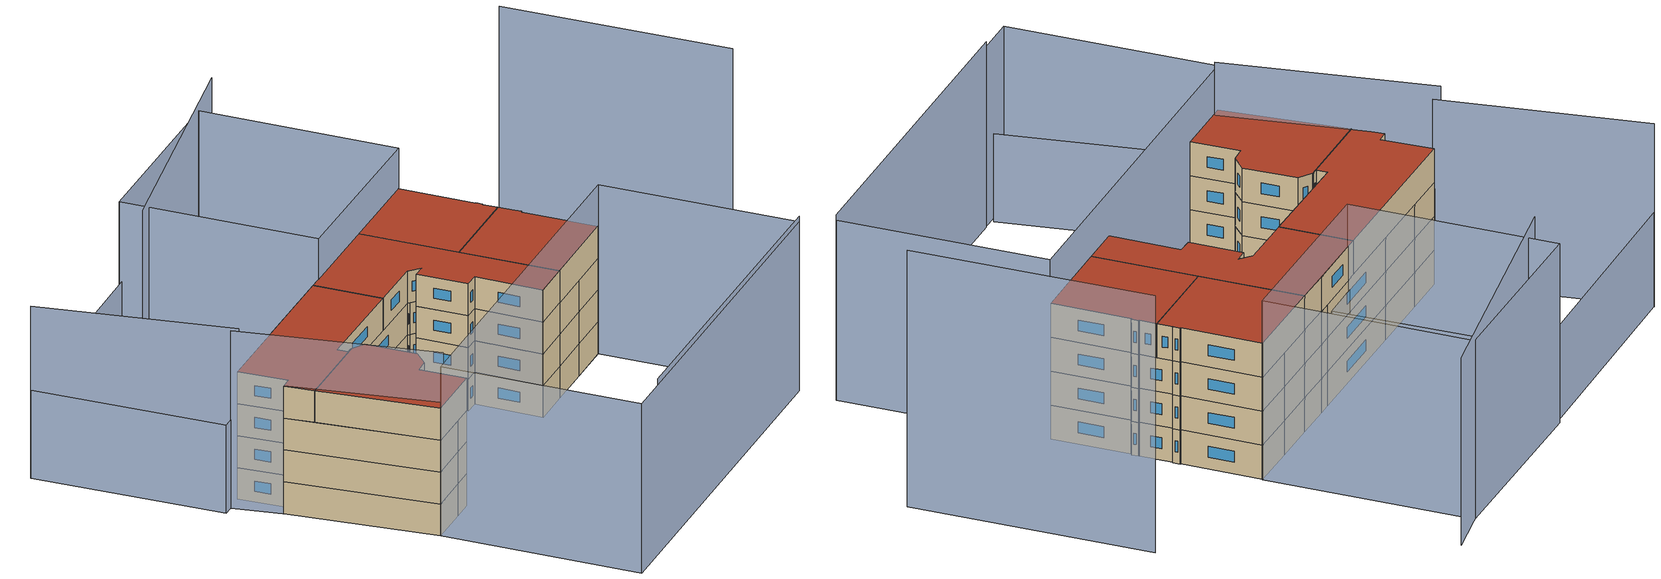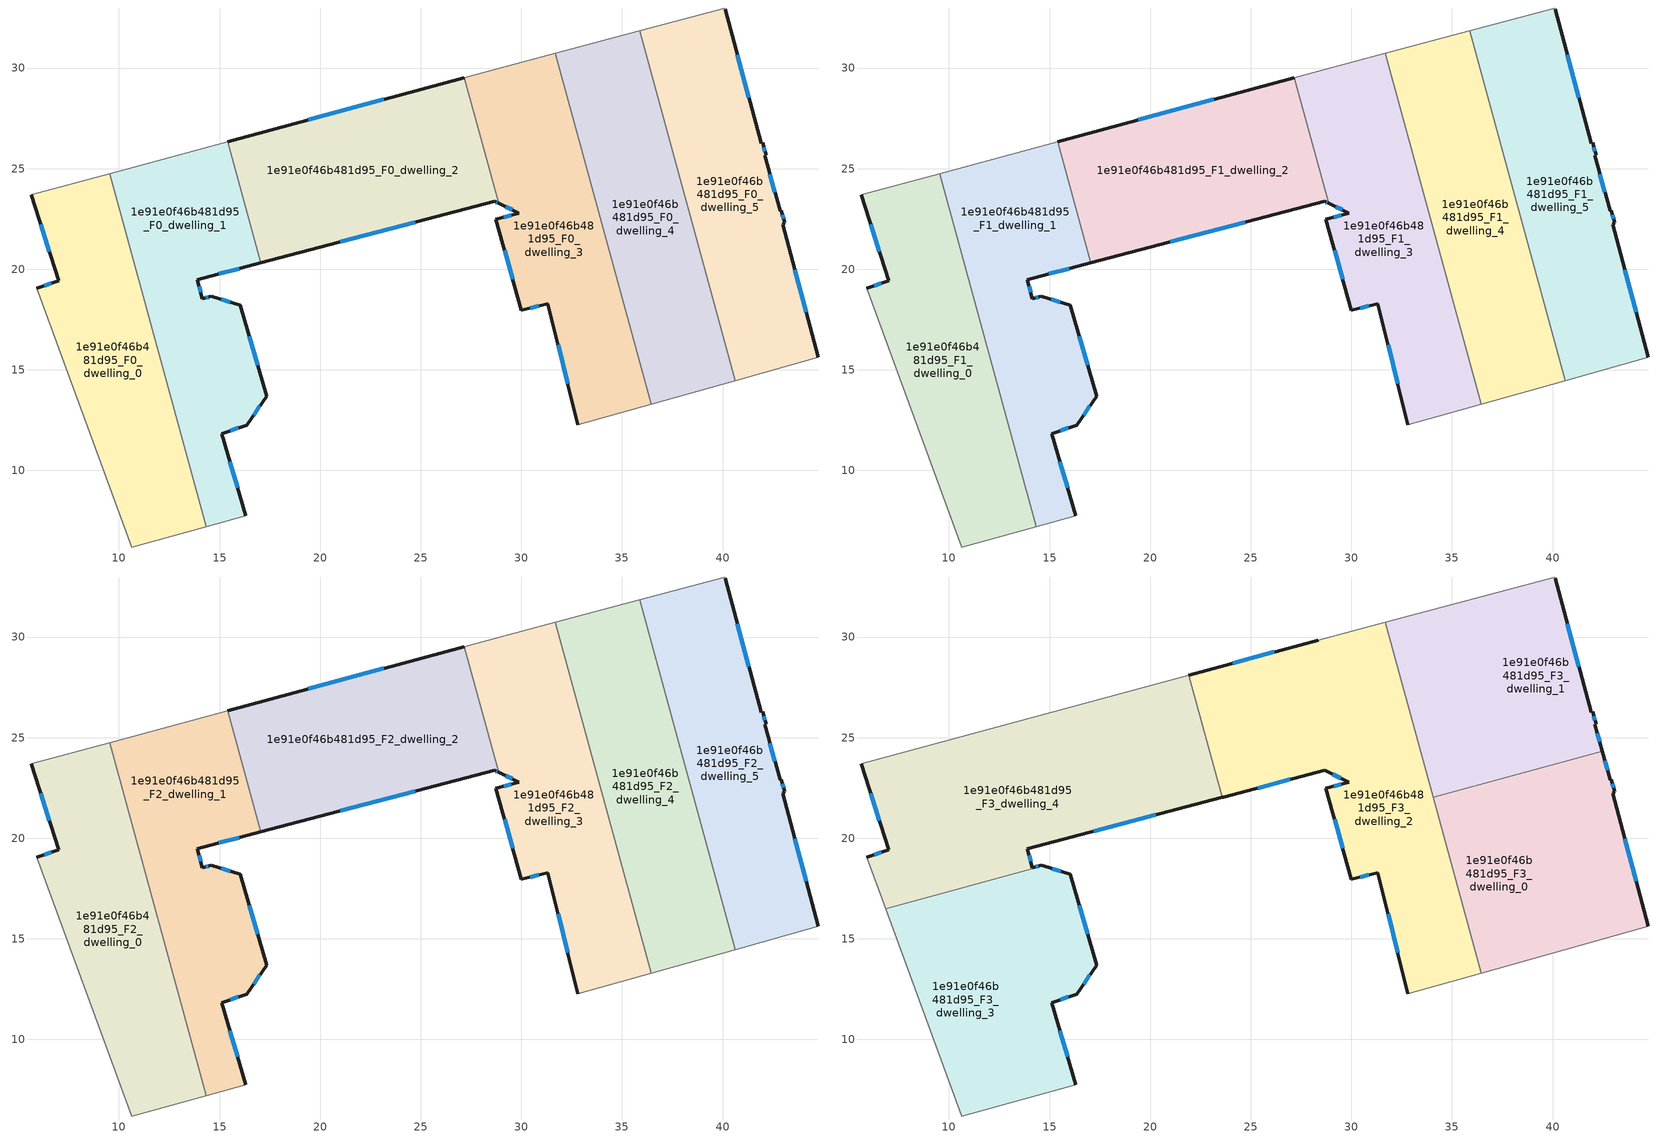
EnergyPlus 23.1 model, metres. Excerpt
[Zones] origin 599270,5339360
1e91e0f46b481d95_F0_dwelling_0
 floor ground (EU_floor_Construction): 9.54,24.76 14.34,7.21 10.62,6.2 5.92,19.05 7.02,19.42 5.63,23.7 z0
 wall outside (EU_wall_Construction): 5.63,23.7 7.02,19.42 5.92,19.05 z0:3
 wall adiabatic (EU_wall_Construction): 9.54,24.76 5.63,23.7 / 5.92,19.05 10.62,6.2 14.34,7.21 z0:3
 wall to 1e91e0f46b481d95_F0_dwelling_1 (EU_wall_Construction): 14.34,7.21 9.54,24.76 z0:3
 window (EU_Window_Construction): 6.1,22.24 6.54,20.88 / 6.64,19.3 6.29,19.18 z1.02:1.98
1e91e0f46b481d95_F0_dwelling_1
 floor ground (EU_floor_Construction): 15.4,26.34 17.05,20.32 13.9,19.49 14.15,18.53 14.59,18.66 16.02,18.21 17.34,13.7 16.36,12.25 15.11,11.83 16.3,7.75 14.34,7.21 9.54,24.76 z0
 wall outside (EU_wall_Construction): 16.3,7.75 15.11,11.83 16.36,12.25 17.34,13.7 16.02,18.21 14.59,18.66 14.15,18.53 13.9,19.49 17.05,20.32 z0:3
 wall adiabatic (EU_wall_Construction): 14.34,7.21 16.3,7.75 / 15.4,26.34 9.54,24.76 z0:3
 wall to 1e91e0f46b481d95_F0_dwelling_2 (EU_wall_Construction): 17.05,20.32 15.4,26.34 z0:3
 window (EU_Window_Construction): 16.69,12.75 17.01,13.21 / 15.54,11.98 15.94,12.11 / 15.89,9.14 15.52,10.44 / 14.97,19.77 15.97,20.04 / 14.07,18.86 13.98,19.16 / 14.44,18.62 14.3,18.57 / 15.53,18.36 15.08,18.5 / 16.89,15.23 16.47,16.67 z1.02:1.98
1e91e0f46b481d95_F0_dwelling_2
 floor ground (EU_floor_Construction): 27.17,29.53 28.88,23.27 28.68,23.37 17.05,20.32 15.4,26.34 z0
 wall outside (EU_wall_Construction): 17.05,20.32 28.68,23.37 28.88,23.27 / 27.17,29.53 15.4,26.34 z0:3
 wall to 1e91e0f46b481d95_F0_dwelling_3 (EU_wall_Construction): 28.88,23.27 27.17,29.53 z0:3
 window (EU_Window_Construction): 21,21.36 24.72,22.33 / 23.17,28.45 19.41,27.43 / 28.75,23.34 28.81,23.31 z1.02:1.98
1e91e0f46b481d95_F0_dwelling_3
 floor ground (EU_floor_Construction): 31.69,30.74 36.45,13.29 32.81,12.27 31.32,18.29 29.99,17.96 28.74,22.48 29.87,22.78 28.88,23.27 27.17,29.53 28.36,29.85 z0
 wall outside (EU_wall_Construction): 28.88,23.27 29.87,22.78 28.74,22.48 29.99,17.96 31.32,18.29 32.81,12.27 z0:3
 wall adiabatic (EU_wall_Construction): 31.69,30.74 28.36,29.85 27.17,29.53 / 32.81,12.27 36.45,13.29 z0:3
 wall to 1e91e0f46b481d95_F0_dwelling_4 (EU_wall_Construction): 36.45,13.29 31.69,30.74 z0:3
 window (EU_Window_Construction): 29.22,23.1 29.54,22.95 / 31.83,16.24 32.31,14.32 / 30.44,18.07 30.87,18.18 / 29.16,20.94 29.56,19.5 / 29.49,22.68 29.12,22.58 z1.02:1.98
1e91e0f46b481d95_F0_dwelling_4
 floor ground (EU_floor_Construction): 35.88,31.86 40.63,14.46 36.45,13.29 31.69,30.74 z0
 wall adiabatic (EU_wall_Construction): 35.88,31.86 31.69,30.74 / 36.45,13.29 40.63,14.46 z0:3
 wall to 1e91e0f46b481d95_F0_dwelling_5 (EU_wall_Construction): 40.63,14.46 35.88,31.86 z0:3
1e91e0f46b481d95_F0_dwelling_5
 floor ground (EU_floor_Construction): 40.13,32.93 41.91,26.26 42,26.28 42.16,25.67 42.09,25.66 42.87,22.9 42.92,22.91 43.09,22.3 42.98,22.24 44.77,15.62 40.63,14.46 35.88,31.86 40.1,32.99 z0
 wall outside (EU_wall_Construction): 44.77,15.62 42.98,22.24 43.09,22.3 42.92,22.91 42.87,22.9 42.09,25.66 42.16,25.67 42,26.28 41.91,26.26 40.13,32.93 z0:3
 wall adiabatic (EU_wall_Construction): 40.63,14.46 44.77,15.62 / 40.13,32.93 40.1,32.99 35.88,31.86 z0:3
 window (EU_Window_Construction): 42.11,25.87 42.05,26.07 / 42.61,23.84 42.36,24.72 / 43.03,22.51 42.98,22.71 / 44.16,17.87 43.59,19.99 / 41.31,28.53 40.74,30.66 z1.02:1.98
1e91e0f46b481d95_F1_dwelling_0
 floor to 1e91e0f46b481d95_F0_dwelling_0 (EU_floor_Construction): 9.54,24.76 14.34,7.21 10.62,6.2 5.92,19.05 7.01,19.42 5.63,23.7 z3
 wall outside (EU_wall_Construction): 5.63,23.7 7.02,19.42 5.92,19.05 z3:6
 wall adiabatic (EU_wall_Construction): 9.54,24.76 5.63,23.7 / 5.92,19.05 10.62,6.2 14.34,7.21 z3:6
 wall to 1e91e0f46b481d95_F1_dwelling_1 (EU_wall_Construction): 14.34,7.21 9.54,24.76 z3:6
 window (EU_Window_Construction): 6.1,22.24 6.54,20.88 / 6.64,19.3 6.29,19.18 z4.02:4.98
1e91e0f46b481d95_F1_dwelling_1
 floor to 1e91e0f46b481d95_F0_dwelling_1 (EU_floor_Construction): 15.4,26.34 17.05,20.32 13.9,19.49 14.15,18.53 14.59,18.66 16.02,18.21 17.34,13.7 16.36,12.25 15.11,11.83 16.3,7.75 14.34,7.21 9.54,24.76 z3
 wall outside (EU_wall_Construction): 16.3,7.75 15.11,11.83 16.36,12.25 17.34,13.7 16.02,18.21 14.59,18.66 14.15,18.53 13.9,19.49 17.05,20.32 z3:6
 wall adiabatic (EU_wall_Construction): 14.34,7.21 16.3,7.75 / 15.4,26.34 9.54,24.76 z3:6
 wall to 1e91e0f46b481d95_F1_dwelling_2 (EU_wall_Construction): 17.05,20.32 15.4,26.34 z3:6
 window (EU_Window_Construction): 16.69,12.75 17.01,13.21 / 15.54,11.98 15.94,12.11 / 15.89,9.14 15.52,10.44 / 14.97,19.77 15.97,20.04 / 14.07,18.86 13.98,19.16 / 14.44,18.62 14.3,18.57 / 15.53,18.36 15.08,18.5 / 16.89,15.23 16.47,16.67 z4.02:4.98
1e91e0f46b481d95_F1_dwelling_2
 floor to 1e91e0f46b481d95_F0_dwelling_2 (EU_floor_Construction): 27.17,29.53 28.88,23.27 28.68,23.37 17.05,20.32 15.4,26.34 z3
 wall outside (EU_wall_Construction): 17.05,20.32 28.68,23.37 28.88,23.27 / 27.17,29.53 15.4,26.34 z3:6
 wall to 1e91e0f46b481d95_F1_dwelling_3 (EU_wall_Construction): 28.88,23.27 27.17,29.53 z3:6
 window (EU_Window_Construction): 21,21.36 24.72,22.33 / 23.17,28.45 19.41,27.43 / 28.75,23.34 28.81,23.31 z4.02:4.98
1e91e0f46b481d95_F1_dwelling_3
 floor to 1e91e0f46b481d95_F0_dwelling_3 (EU_floor_Construction): 31.69,30.74 36.45,13.29 32.81,12.27 31.32,18.29 29.99,17.96 28.74,22.48 29.87,22.78 28.88,23.27 27.17,29.53 28.36,29.85 z3
 wall outside (EU_wall_Construction): 28.88,23.27 29.87,22.78 28.74,22.48 29.99,17.96 31.32,18.29 32.81,12.27 z3:6
 wall adiabatic (EU_wall_Construction): 31.69,30.74 28.36,29.85 27.17,29.53 / 32.81,12.27 36.45,13.29 z3:6
 wall to 1e91e0f46b481d95_F1_dwelling_4 (EU_wall_Construction): 36.45,13.29 31.69,30.74 z3:6
 window (EU_Window_Construction): 29.22,23.1 29.54,22.95 / 31.83,16.24 32.31,14.32 / 30.44,18.07 30.87,18.18 / 29.16,20.94 29.56,19.5 / 29.49,22.68 29.12,22.58 z4.02:4.98
1e91e0f46b481d95_F1_dwelling_4
 floor to 1e91e0f46b481d95_F0_dwelling_4 (EU_floor_Construction): 35.88,31.86 40.63,14.46 36.45,13.29 31.69,30.74 z3
 wall adiabatic (EU_wall_Construction): 35.88,31.86 31.69,30.74 / 36.45,13.29 40.63,14.46 z3:6
 wall to 1e91e0f46b481d95_F1_dwelling_5 (EU_wall_Construction): 40.63,14.46 35.88,31.86 z3:6
1e91e0f46b481d95_F1_dwelling_5
 floor to 1e91e0f46b481d95_F0_dwelling_5 (EU_floor_Construction): 40.13,32.93 41.91,26.26 42,26.28 42.16,25.67 42.09,25.66 42.87,22.9 42.92,22.91 43.09,22.3 42.98,22.24 44.77,15.62 40.63,14.46 35.88,31.86 40.1,32.99 z3
 wall outside (EU_wall_Construction): 44.77,15.62 42.98,22.24 43.09,22.3 42.92,22.91 42.87,22.9 42.09,25.66 42.16,25.67 42,26.28 41.91,26.26 40.13,32.93 z3:6
 wall adiabatic (EU_wall_Construction): 40.63,14.46 44.77,15.62 / 40.13,32.93 40.1,32.99 35.88,31.86 z3:6
 window (EU_Window_Construction): 42.11,25.87 42.05,26.07 / 42.61,23.84 42.36,24.72 / 43.03,22.51 42.98,22.71 / 44.16,17.87 43.59,19.99 / 41.31,28.53 40.74,30.66 z4.02:4.98
1e91e0f46b481d95_F2_dwelling_0
 floor to 1e91e0f46b481d95_F1_dwelling_0 (EU_floor_Construction): 9.54,24.76 14.34,7.21 10.62,6.2 5.92,19.05 7.01,19.42 5.63,23.7 z6
 wall outside (EU_wall_Construction): 5.63,23.7 7.02,19.42 5.92,19.05 z6:9
 wall adiabatic (EU_wall_Construction): 9.54,24.76 5.63,23.7 / 5.92,19.05 10.62,6.2 14.34,7.21 z6:9
 wall to 1e91e0f46b481d95_F2_dwelling_1 (EU_wall_Construction): 14.34,7.21 9.54,24.76 z6:9
 window (EU_Window_Construction): 6.1,22.24 6.54,20.88 / 6.64,19.3 6.29,19.18 z7.02:7.98
1e91e0f46b481d95_F2_dwelling_1
 floor to 1e91e0f46b481d95_F1_dwelling_1 (EU_floor_Construction): 15.4,26.34 17.05,20.32 13.9,19.49 14.15,18.53 14.59,18.66 16.02,18.21 17.34,13.7 16.36,12.25 15.11,11.83 16.3,7.75 14.34,7.21 9.54,24.76 z6
 wall outside (EU_wall_Construction): 16.3,7.75 15.11,11.83 16.36,12.25 17.34,13.7 16.02,18.21 14.59,18.66 14.15,18.53 13.9,19.49 17.05,20.32 z6:9
 wall adiabatic (EU_wall_Construction): 14.34,7.21 16.3,7.75 / 15.4,26.34 9.54,24.76 z6:9
 wall to 1e91e0f46b481d95_F2_dwelling_2 (EU_wall_Construction): 17.05,20.32 15.4,26.34 z6:9
 window (EU_Window_Construction): 16.69,12.75 17.01,13.21 / 15.54,11.98 15.94,12.11 / 15.89,9.14 15.52,10.44 / 14.97,19.77 15.97,20.04 / 14.07,18.86 13.98,19.16 / 14.44,18.62 14.3,18.57 / 15.53,18.36 15.08,18.5 / 16.89,15.23 16.47,16.67 z7.02:7.98
1e91e0f46b481d95_F2_dwelling_2
 floor to 1e91e0f46b481d95_F1_dwelling_2 (EU_floor_Construction): 27.17,29.53 28.88,23.27 28.68,23.37 17.05,20.32 15.4,26.34 z6
 wall outside (EU_wall_Construction): 17.05,20.32 28.68,23.37 28.88,23.27 / 27.17,29.53 15.4,26.34 z6:9
 wall to 1e91e0f46b481d95_F2_dwelling_3 (EU_wall_Construction): 28.88,23.27 27.17,29.53 z6:9
 window (EU_Window_Construction): 21,21.36 24.72,22.33 / 23.17,28.45 19.41,27.43 / 28.75,23.34 28.81,23.31 z7.02:7.98
1e91e0f46b481d95_F2_dwelling_3
 floor to 1e91e0f46b481d95_F1_dwelling_3 (EU_floor_Construction): 31.69,30.74 36.45,13.29 32.81,12.27 31.32,18.29 29.99,17.96 28.74,22.48 29.87,22.78 28.88,23.27 27.17,29.53 28.36,29.85 z6
 wall outside (EU_wall_Construction): 28.88,23.27 29.87,22.78 28.74,22.48 29.99,17.96 31.32,18.29 32.81,12.27 z6:9
 wall adiabatic (EU_wall_Construction): 31.69,30.74 28.36,29.85 27.17,29.53 / 32.81,12.27 36.45,13.29 z6:9
 wall to 1e91e0f46b481d95_F2_dwelling_4 (EU_wall_Construction): 36.45,13.29 31.69,30.74 z6:9
 window (EU_Window_Construction): 29.22,23.1 29.54,22.95 / 31.83,16.24 32.31,14.32 / 30.44,18.07 30.87,18.18 / 29.16,20.94 29.56,19.5 / 29.49,22.68 29.12,22.58 z7.02:7.98
1e91e0f46b481d95_F2_dwelling_4
 floor to 1e91e0f46b481d95_F1_dwelling_4 (EU_floor_Construction): 35.88,31.86 40.63,14.46 36.45,13.29 31.69,30.74 z6
 wall adiabatic (EU_wall_Construction): 35.88,31.86 31.69,30.74 / 36.45,13.29 40.63,14.46 z6:9
 wall to 1e91e0f46b481d95_F2_dwelling_5 (EU_wall_Construction): 40.63,14.46 35.88,31.86 z6:9
1e91e0f46b481d95_F2_dwelling_5
 floor to 1e91e0f46b481d95_F1_dwelling_5 (EU_floor_Construction): 40.13,32.93 41.91,26.26 42,26.28 42.16,25.67 42.09,25.66 42.87,22.9 42.92,22.91 43.09,22.3 42.98,22.24 44.77,15.62 40.63,14.46 35.88,31.86 40.1,32.99 z6
 wall outside (EU_wall_Construction): 44.77,15.62 42.98,22.24 43.09,22.3 42.92,22.91 42.87,22.9 42.09,25.66 42.16,25.67 42,26.28 41.91,26.26 40.13,32.93 z6:9
 wall adiabatic (EU_wall_Construction): 40.63,14.46 44.77,15.62 / 40.13,32.93 40.1,32.99 35.88,31.86 z6:9
 window (EU_Window_Construction): 42.11,25.87 42.05,26.07 / 42.61,23.84 42.36,24.72 / 43.03,22.51 42.98,22.71 / 44.16,17.87 43.59,19.99 / 41.31,28.53 40.74,30.66 z7.02:7.98
1e91e0f46b481d95_F3_dwelling_0
 floor to 1e91e0f46b481d95_F2_dwelling_4 (EU_floor_Construction): 38.25,23.18 40.63,14.46 36.45,13.29 34.06,22.04 z9
 floor to 1e91e0f46b481d95_F2_dwelling_5 (EU_floor_Construction): 42.47,24.33 42.87,22.9 42.92,22.91 43.09,22.3 42.98,22.24 44.77,15.62 40.63,14.46 38.25,23.18 z9
 wall outside (EU_wall_Construction): 44.77,15.62 42.98,22.24 43.09,22.3 42.92,22.91 42.87,22.9 42.47,24.33 z9:12
 wall adiabatic (EU_wall_Construction): 36.45,13.29 44.77,15.62 z9:12
 wall to 1e91e0f46b481d95_F3_dwelling_1 (EU_wall_Construction): 42.47,24.33 34.06,22.04 z9:12
 wall to 1e91e0f46b481d95_F3_dwelling_2 (EU_wall_Construction): 34.06,22.04 36.45,13.29 z9:12
 window (EU_Window_Construction): 44.16,17.87 43.59,19.99 / 42.73,23.39 42.6,23.85 / 43.03,22.51 42.98,22.71 z10.02:10.98
 roof outside (EU_roof_Construction): 44.77,15.62 42.98,22.24 43.09,22.3 42.92,22.91 42.87,22.9 42.47,24.33 34.06,22.04 36.45,13.29 z12
1e91e0f46b481d95_F3_dwelling_1
 floor to 1e91e0f46b481d95_F2_dwelling_4 (EU_floor_Construction): 35.88,31.86 38.25,23.18 34.06,22.04 31.69,30.74 z9
 floor to 1e91e0f46b481d95_F2_dwelling_5 (EU_floor_Construction): 40.13,32.93 41.91,26.26 42,26.28 42.16,25.67 42.09,25.66 42.47,24.33 38.25,23.18 35.88,31.86 40.1,32.99 z9
 wall outside (EU_wall_Construction): 42.47,24.33 42.09,25.66 42.16,25.67 42,26.28 41.91,26.26 40.13,32.93 z9:12
 wall adiabatic (EU_wall_Construction): 40.13,32.93 40.1,32.99 31.69,30.74 z9:12
 wall to 1e91e0f46b481d95_F3_dwelling_2 (EU_wall_Construction): 31.69,30.74 34.06,22.04 z9:12
 window (EU_Window_Construction): 42.11,25.87 42.05,26.07 / 42.34,24.78 42.22,25.21 / 41.31,28.53 40.74,30.66 z10.02:10.98
 roof outside (EU_roof_Construction): 42.47,24.33 42.09,25.66 42.16,25.67 42,26.28 41.91,26.26 40.13,32.93 40.1,32.99 31.69,30.74 34.06,22.04 z12
1e91e0f46b481d95_F3_dwelling_2
 floor to 1e91e0f46b481d95_F2_dwelling_3 (EU_floor_Construction): 31.69,30.74 36.45,13.29 32.81,12.27 31.32,18.29 29.99,17.96 28.74,22.48 29.87,22.78 28.88,23.27 27.17,29.53 28.36,29.85 z9
 floor to 1e91e0f46b481d95_F2_dwelling_2 (EU_floor_Construction): 27.17,29.53 28.88,23.27 28.68,23.37 23.57,22.03 21.92,28.11 z9
 wall outside (EU_wall_Construction): 23.57,22.03 23.62,22.04 28.68,23.37 29.87,22.78 28.74,22.48 29.99,17.96 31.32,18.29 32.81,12.27 / 28.36,29.85 21.92,28.11 z9:12
 wall adiabatic (EU_wall_Construction): 31.69,30.74 28.36,29.85 / 32.81,12.27 36.45,13.29 z9:12
 wall to 1e91e0f46b481d95_F3_dwelling_4 (EU_wall_Construction): 21.92,28.11 23.57,22.03 z9:12
 window (EU_Window_Construction): 30.44,18.07 30.87,18.18 / 29.16,20.94 29.56,19.5 / 29.49,22.68 29.12,22.58 / 29.09,23.17 29.47,22.98 / 25.34,22.5 26.96,22.92 / 26.17,29.26 24.11,28.7 / 31.83,16.24 32.31,14.32 z10.02:10.98
 roof outside (EU_roof_Construction): 36.45,13.29 31.69,30.74 28.36,29.85 21.92,28.11 23.57,22.03 23.62,22.04 28.68,23.37 29.87,22.78 28.74,22.48 29.99,17.96 31.32,18.29 32.81,12.27 z12
1e91e0f46b481d95_F3_dwelling_3
 floor to 1e91e0f46b481d95_F2_dwelling_0 (EU_floor_Construction): 11.46,17.75 14.34,7.21 10.62,6.2 6.86,16.49 z9
 floor to 1e91e0f46b481d95_F2_dwelling_1 (EU_floor_Construction): 16.02,18.21 17.34,13.7 16.36,12.25 15.11,11.83 16.3,7.75 14.34,7.21 11.46,17.75 14.68,18.63 z9
 wall outside (EU_wall_Construction): 16.3,7.75 15.11,11.83 16.36,12.25 17.34,13.7 16.02,18.21 14.68,18.63 z9:12
 wall adiabatic (EU_wall_Construction): 6.86,16.49 10.62,6.2 16.3,7.75 z9:12
 wall to 1e91e0f46b481d95_F3_dwelling_4 (EU_wall_Construction): 14.68,18.63 6.86,16.49 z9:12
 window (EU_Window_Construction): 15.54,11.98 15.94,12.11 / 15.89,9.14 15.52,10.44 / 15.56,18.35 15.14,18.49 / 16.89,15.23 16.47,16.67 / 16.69,12.75 17.01,13.21 z10.02:10.98
 roof outside (EU_roof_Construction): 16.3,7.75 15.11,11.83 16.36,12.25 17.34,13.7 16.02,18.21 14.68,18.63 6.86,16.49 10.62,6.2 z12
1e91e0f46b481d95_F3_dwelling_4
 floor to 1e91e0f46b481d95_F2_dwelling_0 (EU_floor_Construction): 9.54,24.76 11.46,17.75 6.86,16.49 5.92,19.05 7.01,19.42 5.63,23.7 z9
 floor to 1e91e0f46b481d95_F2_dwelling_1 (EU_floor_Construction): 15.4,26.34 16.96,20.62 16.43,20.16 13.9,19.49 14.15,18.53 14.59,18.66 14.68,18.63 11.46,17.75 9.54,24.76 z9; 16.96,20.62 17.05,20.32 16.43,20.16 z9
 floor to 1e91e0f46b481d95_F2_dwelling_2 (EU_floor_Construction): 22.61,25.55 23.57,22.03 17.05,20.32 16.96,20.62 z9; 21.92,28.11 22.61,25.55 16.96,20.62 15.4,26.34 z9
 wall outside (EU_wall_Construction): 14.68,18.63 14.59,18.66 14.15,18.53 13.9,19.49 23.57,22.03 / 5.63,23.7 7.02,19.42 5.92,19.05 z9:12
 wall adiabatic (EU_wall_Construction): 5.92,19.05 6.86,16.49 / 21.92,28.11 5.63,23.7 z9:12
 window (EU_Window_Construction): 14.07,18.86 13.98,19.16 / 14.44,18.62 14.3,18.57 / 6.64,19.3 6.29,19.18 / 6.1,22.24 6.54,20.88 / 17.19,20.36 20.28,21.17 z10.02:10.98
 roof outside (EU_roof_Construction): 23.57,22.03 21.92,28.11 5.63,23.7 7.02,19.42 5.92,19.05 6.86,16.49 14.68,18.63 14.59,18.66 14.15,18.53 13.9,19.49 z12
shading: 19.1,-10.16 49.64,-1.79 z0:16.4; 10.62,6.2 18.03,-10.23 z0:7.8; 10.62,6.2 44.82,15.64 / 44.82,15.64 49.64,-1.8 / 49.64,-1.8 15.44,-11.25 / 15.44,-11.25 10.62,6.2 z0:15.9; 4.06,23.17 11.54,6.61 z0:16.7; -1.75,39.75 5.45,23.41 z0:16.2; 22.56,28.28 14.38,26.06 / 14.38,26.06 13.3,30.02 / 13.3,30.02 21.49,32.24 / 21.49,32.24 22.56,28.28 z0:3.2; -1.74,39.73 21.97,46.52 / 21.97,46.52 26.79,29.69 / 26.79,29.69 3.09,22.9 / 3.09,22.9 -1.74,39.73 z0:8.3; 35.5,50.36 40.2,33.01 / 40.2,33.01 23.1,28.39 / 23.1,28.39 18.4,45.73 / 18.4,45.73 35.5,50.36 z0:15.8; 39.68,52.21 17.12,42.32 z0:16.6; 60.74,13.61 55.17,33.82 z0:22.7
[Building]
EU S2 Campaign: North Axis=0; Terrain=City; Solar Distribution=FullExterior
[Site:Location]
Vienna: Latitude=48; Longitude=16.5; Time Zone=1; Elevation=183
[SizingPeriod:WeatherFileDays]
AnnualSizingPeriod: Begin Month=1; Begin Day of Month=1; End Month=12; End Day of Month=31; Day of Week for Start Day=Monday; Use Weather File Daylight Saving Period=No; Use Weather File Rain and Snow Indicators=No
[MATERIAL]
EU_InternalMass_Material: Roughness=MediumRough; Thickness=0.1; Conductivity=1; Density=1800; Specific Heat=900; Thermal Absorptance=0.9; Solar Absorptance=0.7; Visible Absorptance=0.7
[MATERIAL:NOMASS] Roughness=MediumRough; Thermal Absorptance=0.9; Solar Absorptance=0.7; Visible Absorptance=0.7
Name | Thermal Resistance
EU_wall_NoMass | 0.942466
EU_roof_NoMass | 0.551687
EU_floor_NoMass | 0.66527
[WINDOWMATERIAL:SIMPLEGLAZINGSYSTEM]
EU_Window_SimpleGlazing: UFactor=2.03367; Solar Heat Gain Coefficient=0.65; Visible Transmittance=0.65
[CONSTRUCTION]
EU_wall_Construction: EU_wall_NoMass
EU_roof_Construction: EU_roof_NoMass
EU_floor_Construction: EU_floor_NoMass
EU_Window_Construction: EU_Window_SimpleGlazing
EU_InternalMass_Construction: EU_InternalMass_Material
[ZONE] Type=1; Multiplier=1; Ceiling Height=autocalculate; Floor Area=autocalculate; Part of Total Floor Area=Yes
Name | Volume
1e91e0f46b481d95_F0_dwelling_0; 1e91e0f46b481d95_F1_dwelling_0; 1e91e0f46b481d95_F2_dwelling_0 | 235.047
1e91e0f46b481d95_F3_dwelling_0 | 235.006
1e91e0f46b481d95_F0_dwelling_1; 1e91e0f46b481d95_F0_dwelling_4; 1e91e0f46b481d95_F1_dwelling_4; 1e91e0f46b481d95_F2_dwelling_4 | 235.024
1e91e0f46b481d95_F1_dwelling_1; 1e91e0f46b481d95_F2_dwelling_1 | 235.025
1e91e0f46b481d95_F3_dwelling_1 | 235.035
1e91e0f46b481d95_F0_dwelling_2; 1e91e0f46b481d95_F1_dwelling_2; 1e91e0f46b481d95_F2_dwelling_2 | 230.245
1e91e0f46b481d95_F3_dwelling_2 | 343.075
1e91e0f46b481d95_F0_dwelling_3; 1e91e0f46b481d95_F1_dwelling_3; 1e91e0f46b481d95_F2_dwelling_3 | 239.826
1e91e0f46b481d95_F3_dwelling_3 | 254.039
1e91e0f46b481d95_F3_dwelling_4 | 343.016
1e91e0f46b481d95_F0_dwelling_5; 1e91e0f46b481d95_F1_dwelling_5; 1e91e0f46b481d95_F2_dwelling_5 | 235.017
[INTERNALMASS] Construction=EU_InternalMass_Construction
Name | Zone or ZoneList | Surface Area
1e91e0f46b481d95_F0_dwelling_0_EU_InternalMass | 1e91e0f46b481d95_F0_dwelling_0 | 78.3488
1e91e0f46b481d95_F0_dwelling_1_EU_InternalMass | 1e91e0f46b481d95_F0_dwelling_1 | 78.3411
1e91e0f46b481d95_F0_dwelling_2_EU_InternalMass | 1e91e0f46b481d95_F0_dwelling_2 | 76.7482
1e91e0f46b481d95_F0_dwelling_3_EU_InternalMass | 1e91e0f46b481d95_F0_dwelling_3 | 79.9427
1e91e0f46b481d95_F0_dwelling_4_EU_InternalMass | 1e91e0f46b481d95_F0_dwelling_4 | 78.3413
1e91e0f46b481d95_F0_dwelling_5_EU_InternalMass | 1e91e0f46b481d95_F0_dwelling_5 | 78.339
1e91e0f46b481d95_F1_dwelling_0_EU_InternalMass | 1e91e0f46b481d95_F1_dwelling_0 | 78.3488
1e91e0f46b481d95_F1_dwelling_1_EU_InternalMass | 1e91e0f46b481d95_F1_dwelling_1 | 78.3411
1e91e0f46b481d95_F1_dwelling_2_EU_InternalMass | 1e91e0f46b481d95_F1_dwelling_2 | 76.7482
1e91e0f46b481d95_F1_dwelling_3_EU_InternalMass | 1e91e0f46b481d95_F1_dwelling_3 | 79.9427
1e91e0f46b481d95_F1_dwelling_4_EU_InternalMass | 1e91e0f46b481d95_F1_dwelling_4 | 78.3413
1e91e0f46b481d95_F1_dwelling_5_EU_InternalMass | 1e91e0f46b481d95_F1_dwelling_5 | 78.339
1e91e0f46b481d95_F2_dwelling_0_EU_InternalMass | 1e91e0f46b481d95_F2_dwelling_0 | 78.3488
1e91e0f46b481d95_F2_dwelling_1_EU_InternalMass | 1e91e0f46b481d95_F2_dwelling_1 | 78.3411
1e91e0f46b481d95_F2_dwelling_2_EU_InternalMass | 1e91e0f46b481d95_F2_dwelling_2 | 76.7482
1e91e0f46b481d95_F2_dwelling_3_EU_InternalMass | 1e91e0f46b481d95_F2_dwelling_3 | 79.9427
1e91e0f46b481d95_F2_dwelling_4_EU_InternalMass | 1e91e0f46b481d95_F2_dwelling_4 | 78.3413
1e91e0f46b481d95_F2_dwelling_5_EU_InternalMass | 1e91e0f46b481d95_F2_dwelling_5 | 78.339
1e91e0f46b481d95_F3_dwelling_0_EU_InternalMass | 1e91e0f46b481d95_F3_dwelling_0 | 78.3373
1e91e0f46b481d95_F3_dwelling_1_EU_InternalMass | 1e91e0f46b481d95_F3_dwelling_1 | 78.3472
1e91e0f46b481d95_F3_dwelling_2_EU_InternalMass | 1e91e0f46b481d95_F3_dwelling_2 | 114.363
1e91e0f46b481d95_F3_dwelling_3_EU_InternalMass | 1e91e0f46b481d95_F3_dwelling_3 | 84.6829
1e91e0f46b481d95_F3_dwelling_4_EU_InternalMass | 1e91e0f46b481d95_F3_dwelling_4 | 114.341
[OTHEREQUIPMENT] Fuel Type=Electricity; Design Level Calculation Method=Watts/Area; Power per Zone Floor Area=1; Fraction Latent=0; Fraction Radiant=0; Fraction Lost=0; Carbon Dioxide Generation Rate=0; EndUse Subcategory=EU_Step8_InternalGains
Name | Zone or ZoneList or Space or SpaceList | Schedule
EU_Step8_InternalGain_1e91e0f46b481d95_F0_dwelling_0_f000 | 1e91e0f46b481d95_F0_dwelling_0 | EU_Step8_GainSchedule_1e91e0f46b481d95_F0_dwelling_0_f000
EU_Step8_InternalGain_1e91e0f46b481d95_F0_dwelling_1_f000 | 1e91e0f46b481d95_F0_dwelling_1 | EU_Step8_GainSchedule_1e91e0f46b481d95_F0_dwelling_1_f000
EU_Step8_InternalGain_1e91e0f46b481d95_F0_dwelling_2_f000 | 1e91e0f46b481d95_F0_dwelling_2 | EU_Step8_GainSchedule_1e91e0f46b481d95_F0_dwelling_2_f000
EU_Step8_InternalGain_1e91e0f46b481d95_F0_dwelling_3_f000 | 1e91e0f46b481d95_F0_dwelling_3 | EU_Step8_GainSchedule_1e91e0f46b481d95_F0_dwelling_3_f000
EU_Step8_InternalGain_1e91e0f46b481d95_F0_dwelling_4_f000 | 1e91e0f46b481d95_F0_dwelling_4 | EU_Step8_GainSchedule_1e91e0f46b481d95_F0_dwelling_4_f000
EU_Step8_InternalGain_1e91e0f46b481d95_F0_dwelling_5_f000 | 1e91e0f46b481d95_F0_dwelling_5 | EU_Step8_GainSchedule_1e91e0f46b481d95_F0_dwelling_5_f000
EU_Step8_InternalGain_1e91e0f46b481d95_F1_dwelling_0_f000 | 1e91e0f46b481d95_F1_dwelling_0 | EU_Step8_GainSchedule_1e91e0f46b481d95_F1_dwelling_0_f000
EU_Step8_InternalGain_1e91e0f46b481d95_F1_dwelling_1_f000 | 1e91e0f46b481d95_F1_dwelling_1 | EU_Step8_GainSchedule_1e91e0f46b481d95_F1_dwelling_1_f000
EU_Step8_InternalGain_1e91e0f46b481d95_F1_dwelling_2_f000 | 1e91e0f46b481d95_F1_dwelling_2 | EU_Step8_GainSchedule_1e91e0f46b481d95_F1_dwelling_2_f000
EU_Step8_InternalGain_1e91e0f46b481d95_F1_dwelling_3_f000 | 1e91e0f46b481d95_F1_dwelling_3 | EU_Step8_GainSchedule_1e91e0f46b481d95_F1_dwelling_3_f000
EU_Step8_InternalGain_1e91e0f46b481d95_F1_dwelling_4_f000 | 1e91e0f46b481d95_F1_dwelling_4 | EU_Step8_GainSchedule_1e91e0f46b481d95_F1_dwelling_4_f000
EU_Step8_InternalGain_1e91e0f46b481d95_F1_dwelling_5_f000 | 1e91e0f46b481d95_F1_dwelling_5 | EU_Step8_GainSchedule_1e91e0f46b481d95_F1_dwelling_5_f000
EU_Step8_InternalGain_1e91e0f46b481d95_F2_dwelling_0_f000 | 1e91e0f46b481d95_F2_dwelling_0 | EU_Step8_GainSchedule_1e91e0f46b481d95_F2_dwelling_0_f000
EU_Step8_InternalGain_1e91e0f46b481d95_F2_dwelling_1_f000 | 1e91e0f46b481d95_F2_dwelling_1 | EU_Step8_GainSchedule_1e91e0f46b481d95_F2_dwelling_1_f000
EU_Step8_InternalGain_1e91e0f46b481d95_F2_dwelling_2_f000 | 1e91e0f46b481d95_F2_dwelling_2 | EU_Step8_GainSchedule_1e91e0f46b481d95_F2_dwelling_2_f000
EU_Step8_InternalGain_1e91e0f46b481d95_F2_dwelling_3_f000 | 1e91e0f46b481d95_F2_dwelling_3 | EU_Step8_GainSchedule_1e91e0f46b481d95_F2_dwelling_3_f000
EU_Step8_InternalGain_1e91e0f46b481d95_F2_dwelling_4_f000 | 1e91e0f46b481d95_F2_dwelling_4 | EU_Step8_GainSchedule_1e91e0f46b481d95_F2_dwelling_4_f000
EU_Step8_InternalGain_1e91e0f46b481d95_F2_dwelling_5_f000 | 1e91e0f46b481d95_F2_dwelling_5 | EU_Step8_GainSchedule_1e91e0f46b481d95_F2_dwelling_5_f000
EU_Step8_InternalGain_1e91e0f46b481d95_F3_dwelling_0_f000 | 1e91e0f46b481d95_F3_dwelling_0 | EU_Step8_GainSchedule_1e91e0f46b481d95_F3_dwelling_0_f000
EU_Step8_InternalGain_1e91e0f46b481d95_F3_dwelling_1_f000 | 1e91e0f46b481d95_F3_dwelling_1 | EU_Step8_GainSchedule_1e91e0f46b481d95_F3_dwelling_1_f000
EU_Step8_InternalGain_1e91e0f46b481d95_F3_dwelling_2_f000 | 1e91e0f46b481d95_F3_dwelling_2 | EU_Step8_GainSchedule_1e91e0f46b481d95_F3_dwelling_2_f000
EU_Step8_InternalGain_1e91e0f46b481d95_F3_dwelling_3_f000 | 1e91e0f46b481d95_F3_dwelling_3 | EU_Step8_GainSchedule_1e91e0f46b481d95_F3_dwelling_3_f000
EU_Step8_InternalGain_1e91e0f46b481d95_F3_dwelling_4_f000 | 1e91e0f46b481d95_F3_dwelling_4 | EU_Step8_GainSchedule_1e91e0f46b481d95_F3_dwelling_4_f000
[ZONEVENTILATION:DESIGNFLOWRATE] Schedule=EU_AlwaysOn; Design Flow Rate Calculation Method=AirChanges/Hour; Air Changes per Hour=0.530523; Ventilation Type=Natural; Fan Pressure Rise=0; Fan Total Efficiency=1; Constant Term Coefficient=1; Temperature Term Coefficient=0; Velocity Term Coefficient=0; Velocity Squared Term Coefficient=0; Minimum Indoor Temperature=-100; Maximum Indoor Temperature=100; Delta Temperature=-100; Minimum Outdoor Temperature=-100; Maximum Outdoor Temperature=100; Maximum Wind Speed=40
Name | Zone or ZoneList or Space or SpaceList
EU_ConstantAir_1e91e0f46b481d95_F0_dwelling_0 | 1e91e0f46b481d95_F0_dwelling_0
EU_ConstantAir_1e91e0f46b481d95_F0_dwelling_1 | 1e91e0f46b481d95_F0_dwelling_1
EU_ConstantAir_1e91e0f46b481d95_F0_dwelling_2 | 1e91e0f46b481d95_F0_dwelling_2
EU_ConstantAir_1e91e0f46b481d95_F0_dwelling_3 | 1e91e0f46b481d95_F0_dwelling_3
EU_ConstantAir_1e91e0f46b481d95_F0_dwelling_4 | 1e91e0f46b481d95_F0_dwelling_4
EU_ConstantAir_1e91e0f46b481d95_F0_dwelling_5 | 1e91e0f46b481d95_F0_dwelling_5
EU_ConstantAir_1e91e0f46b481d95_F1_dwelling_0 | 1e91e0f46b481d95_F1_dwelling_0
EU_ConstantAir_1e91e0f46b481d95_F1_dwelling_1 | 1e91e0f46b481d95_F1_dwelling_1
EU_ConstantAir_1e91e0f46b481d95_F1_dwelling_2 | 1e91e0f46b481d95_F1_dwelling_2
EU_ConstantAir_1e91e0f46b481d95_F1_dwelling_3 | 1e91e0f46b481d95_F1_dwelling_3
EU_ConstantAir_1e91e0f46b481d95_F1_dwelling_4 | 1e91e0f46b481d95_F1_dwelling_4
EU_ConstantAir_1e91e0f46b481d95_F1_dwelling_5 | 1e91e0f46b481d95_F1_dwelling_5
EU_ConstantAir_1e91e0f46b481d95_F2_dwelling_0 | 1e91e0f46b481d95_F2_dwelling_0
EU_ConstantAir_1e91e0f46b481d95_F2_dwelling_1 | 1e91e0f46b481d95_F2_dwelling_1
EU_ConstantAir_1e91e0f46b481d95_F2_dwelling_2 | 1e91e0f46b481d95_F2_dwelling_2
EU_ConstantAir_1e91e0f46b481d95_F2_dwelling_3 | 1e91e0f46b481d95_F2_dwelling_3
EU_ConstantAir_1e91e0f46b481d95_F2_dwelling_4 | 1e91e0f46b481d95_F2_dwelling_4
EU_ConstantAir_1e91e0f46b481d95_F2_dwelling_5 | 1e91e0f46b481d95_F2_dwelling_5
EU_ConstantAir_1e91e0f46b481d95_F3_dwelling_0 | 1e91e0f46b481d95_F3_dwelling_0
EU_ConstantAir_1e91e0f46b481d95_F3_dwelling_1 | 1e91e0f46b481d95_F3_dwelling_1
EU_ConstantAir_1e91e0f46b481d95_F3_dwelling_2 | 1e91e0f46b481d95_F3_dwelling_2
EU_ConstantAir_1e91e0f46b481d95_F3_dwelling_3 | 1e91e0f46b481d95_F3_dwelling_3
EU_ConstantAir_1e91e0f46b481d95_F3_dwelling_4 | 1e91e0f46b481d95_F3_dwelling_4
[HVACTEMPLATE:THERMOSTAT] Constant Heating Setpoint=20; Constant Cooling Setpoint=50
EU_HeatOnly_1e91e0f46b481d95_F0_dwelling_0; EU_HeatOnly_1e91e0f46b481d95_F0_dwelling_1; EU_HeatOnly_1e91e0f46b481d95_F0_dwelling_2; EU_HeatOnly_1e91e0f46b481d95_F0_dwelling_3; EU_HeatOnly_1e91e0f46b481d95_F0_dwelling_4; EU_HeatOnly_1e91e0f46b481d95_F0_dwelling_5; EU_HeatOnly_1e91e0f46b481d95_F1_dwelling_0; EU_HeatOnly_1e91e0f46b481d95_F1_dwelling_1; EU_HeatOnly_1e91e0f46b481d95_F1_dwelling_2; EU_HeatOnly_1e91e0f46b481d95_F1_dwelling_3; EU_HeatOnly_1e91e0f46b481d95_F1_dwelling_4; EU_HeatOnly_1e91e0f46b481d95_F1_dwelling_5; EU_HeatOnly_1e91e0f46b481d95_F2_dwelling_0; EU_HeatOnly_1e91e0f46b481d95_F2_dwelling_1; EU_HeatOnly_1e91e0f46b481d95_F2_dwelling_2; EU_HeatOnly_1e91e0f46b481d95_F2_dwelling_3; EU_HeatOnly_1e91e0f46b481d95_F2_dwelling_4; EU_HeatOnly_1e91e0f46b481d95_F2_dwelling_5; EU_HeatOnly_1e91e0f46b481d95_F3_dwelling_0; EU_HeatOnly_1e91e0f46b481d95_F3_dwelling_1; EU_HeatOnly_1e91e0f46b481d95_F3_dwelling_2; EU_HeatOnly_1e91e0f46b481d95_F3_dwelling_3; EU_HeatOnly_1e91e0f46b481d95_F3_dwelling_4
[HVACTEMPLATE:ZONE:IDEALLOADSAIRSYSTEM] System Availability Schedule=EU_AlwaysOn; Maximum Heating Supply Air Temperature=50; Minimum Cooling Supply Air Temperature=13; Maximum Heating Supply Air Humidity Ratio=0.0156; Minimum Cooling Supply Air Humidity Ratio=0.0077; Heating Limit=NoLimit; Cooling Limit=NoLimit; Heating Availability Schedule=EU_AlwaysOn; Cooling Availability Schedule=EU_CoolingOff; Dehumidification Control Type=ConstantSensibleHeatRatio; Cooling Sensible Heat Ratio=0.7; Dehumidification Setpoint=60; Humidification Control Type=None; Humidification Setpoint=30; Outdoor Air Method=None; Outdoor Air Flow Rate per Person=0.00944; Outdoor Air Flow Rate per Zone Floor Area=0; Outdoor Air Flow Rate per Zone=0; Demand Controlled Ventilation Type=None; Outdoor Air Economizer Type=NoEconomizer; Heat Recovery Type=None; Sensible Heat Recovery Effectiveness=0.7; Latent Heat Recovery Effectiveness=0.65
Name | Template Thermostat
1e91e0f46b481d95_F0_dwelling_0 | EU_HeatOnly_1e91e0f46b481d95_F0_dwelling_0
1e91e0f46b481d95_F0_dwelling_1 | EU_HeatOnly_1e91e0f46b481d95_F0_dwelling_1
1e91e0f46b481d95_F0_dwelling_2 | EU_HeatOnly_1e91e0f46b481d95_F0_dwelling_2
1e91e0f46b481d95_F0_dwelling_3 | EU_HeatOnly_1e91e0f46b481d95_F0_dwelling_3
1e91e0f46b481d95_F0_dwelling_4 | EU_HeatOnly_1e91e0f46b481d95_F0_dwelling_4
1e91e0f46b481d95_F0_dwelling_5 | EU_HeatOnly_1e91e0f46b481d95_F0_dwelling_5
1e91e0f46b481d95_F1_dwelling_0 | EU_HeatOnly_1e91e0f46b481d95_F1_dwelling_0
1e91e0f46b481d95_F1_dwelling_1 | EU_HeatOnly_1e91e0f46b481d95_F1_dwelling_1
1e91e0f46b481d95_F1_dwelling_2 | EU_HeatOnly_1e91e0f46b481d95_F1_dwelling_2
1e91e0f46b481d95_F1_dwelling_3 | EU_HeatOnly_1e91e0f46b481d95_F1_dwelling_3
1e91e0f46b481d95_F1_dwelling_4 | EU_HeatOnly_1e91e0f46b481d95_F1_dwelling_4
1e91e0f46b481d95_F1_dwelling_5 | EU_HeatOnly_1e91e0f46b481d95_F1_dwelling_5
1e91e0f46b481d95_F2_dwelling_0 | EU_HeatOnly_1e91e0f46b481d95_F2_dwelling_0
1e91e0f46b481d95_F2_dwelling_1 | EU_HeatOnly_1e91e0f46b481d95_F2_dwelling_1
1e91e0f46b481d95_F2_dwelling_2 | EU_HeatOnly_1e91e0f46b481d95_F2_dwelling_2
1e91e0f46b481d95_F2_dwelling_3 | EU_HeatOnly_1e91e0f46b481d95_F2_dwelling_3
1e91e0f46b481d95_F2_dwelling_4 | EU_HeatOnly_1e91e0f46b481d95_F2_dwelling_4
1e91e0f46b481d95_F2_dwelling_5 | EU_HeatOnly_1e91e0f46b481d95_F2_dwelling_5
1e91e0f46b481d95_F3_dwelling_0 | EU_HeatOnly_1e91e0f46b481d95_F3_dwelling_0
1e91e0f46b481d95_F3_dwelling_1 | EU_HeatOnly_1e91e0f46b481d95_F3_dwelling_1
1e91e0f46b481d95_F3_dwelling_2 | EU_HeatOnly_1e91e0f46b481d95_F3_dwelling_2
1e91e0f46b481d95_F3_dwelling_3 | EU_HeatOnly_1e91e0f46b481d95_F3_dwelling_3
1e91e0f46b481d95_F3_dwelling_4 | EU_HeatOnly_1e91e0f46b481d95_F3_dwelling_4
[SIZING:ZONE] Zone Cooling Design Supply Air Temperature Input Method=SupplyAirTemperature; Zone Cooling Design Supply Air Temperature=13; Zone Heating Design Supply Air Temperature Input Method=SupplyAirTemperature; Zone Heating Design Supply Air Temperature=50; Zone Cooling Design Supply Air Humidity Ratio=0.008; Zone Heating Design Supply Air Humidity Ratio=0.008; Cooling Design Air Flow Method=DesignDay; Cooling Design Air Flow Rate=0; Cooling Minimum Air Flow per Zone Floor Area=0.000762; Cooling Minimum Air Flow=0; Cooling Minimum Air Flow Fraction=0.2; Heating Design Air Flow Method=DesignDay; Heating Design Air Flow Rate=0; Heating Maximum Air Flow per Zone Floor Area=0.002032; Heating Maximum Air Flow=0.141576; Heating Maximum Air Flow Fraction=0.3; Account for Dedicated Outdoor Air System=No; Dedicated Outdoor Air System Control Strategy=NeutralSupplyAir; Dedicated Outdoor Air Low Setpoint Temperature for Design=autosize; Dedicated Outdoor Air High Setpoint Temperature for Design=autosize; Zone Load Sizing Method=Sensible Load Only No Latent Load; Zone Latent Cooling Design Supply Air Humidity Ratio Input Method=HumidityRatioDifference; Zone Cooling Design Supply Air Humidity Ratio Difference=0.005; Zone Latent Heating Design Supply Air Humidity Ratio Input Method=HumidityRatioDifference; Zone Humidification Design Supply Air Humidity Ratio Difference=0.005
1e91e0f46b481d95_F0_dwelling_0; 1e91e0f46b481d95_F0_dwelling_1; 1e91e0f46b481d95_F0_dwelling_2; 1e91e0f46b481d95_F0_dwelling_3; 1e91e0f46b481d95_F0_dwelling_4; 1e91e0f46b481d95_F0_dwelling_5; 1e91e0f46b481d95_F1_dwelling_0; 1e91e0f46b481d95_F1_dwelling_1; 1e91e0f46b481d95_F1_dwelling_2; 1e91e0f46b481d95_F1_dwelling_3; 1e91e0f46b481d95_F1_dwelling_4; 1e91e0f46b481d95_F1_dwelling_5; 1e91e0f46b481d95_F2_dwelling_0; 1e91e0f46b481d95_F2_dwelling_1; 1e91e0f46b481d95_F2_dwelling_2; 1e91e0f46b481d95_F2_dwelling_3; 1e91e0f46b481d95_F2_dwelling_4; 1e91e0f46b481d95_F2_dwelling_5; 1e91e0f46b481d95_F3_dwelling_0; 1e91e0f46b481d95_F3_dwelling_1; 1e91e0f46b481d95_F3_dwelling_2; 1e91e0f46b481d95_F3_dwelling_3; 1e91e0f46b481d95_F3_dwelling_4
[SCHEDULE:CONSTANT]
Name | Hourly Value
EU_AlwaysOn | 1
EU_CoolingOff | 0
[SCHEDULE:FILE] Column Number=1; Rows to Skip at Top=0; Number of Hours of Data=8760; Column Separator=Comma; Interpolate to Timestep=No; Minutes per Item=60; Adjust Schedule for Daylight Savings=Yes
Name | File
EU_Step8_GainSchedule_1e91e0f46b481d95_F0_dwelling_0_f000 | ../../schedules/1e91e0f46b481d95/1e91e0f46b481d95_F0_dwelling_0_f000_gain.csv
EU_Step8_GainSchedule_1e91e0f46b481d95_F0_dwelling_1_f000 | ../../schedules/1e91e0f46b481d95/1e91e0f46b481d95_F0_dwelling_1_f000_gain.csv
EU_Step8_GainSchedule_1e91e0f46b481d95_F0_dwelling_2_f000 | ../../schedules/1e91e0f46b481d95/1e91e0f46b481d95_F0_dwelling_2_f000_gain.csv
EU_Step8_GainSchedule_1e91e0f46b481d95_F0_dwelling_3_f000 | ../../schedules/1e91e0f46b481d95/1e91e0f46b481d95_F0_dwelling_3_f000_gain.csv
EU_Step8_GainSchedule_1e91e0f46b481d95_F0_dwelling_4_f000 | ../../schedules/1e91e0f46b481d95/1e91e0f46b481d95_F0_dwelling_4_f000_gain.csv
EU_Step8_GainSchedule_1e91e0f46b481d95_F0_dwelling_5_f000 | ../../schedules/1e91e0f46b481d95/1e91e0f46b481d95_F0_dwelling_5_f000_gain.csv
EU_Step8_GainSchedule_1e91e0f46b481d95_F1_dwelling_0_f000 | ../../schedules/1e91e0f46b481d95/1e91e0f46b481d95_F1_dwelling_0_f000_gain.csv
EU_Step8_GainSchedule_1e91e0f46b481d95_F1_dwelling_1_f000 | ../../schedules/1e91e0f46b481d95/1e91e0f46b481d95_F1_dwelling_1_f000_gain.csv
EU_Step8_GainSchedule_1e91e0f46b481d95_F1_dwelling_2_f000 | ../../schedules/1e91e0f46b481d95/1e91e0f46b481d95_F1_dwelling_2_f000_gain.csv
EU_Step8_GainSchedule_1e91e0f46b481d95_F1_dwelling_3_f000 | ../../schedules/1e91e0f46b481d95/1e91e0f46b481d95_F1_dwelling_3_f000_gain.csv
EU_Step8_GainSchedule_1e91e0f46b481d95_F1_dwelling_4_f000 | ../../schedules/1e91e0f46b481d95/1e91e0f46b481d95_F1_dwelling_4_f000_gain.csv
EU_Step8_GainSchedule_1e91e0f46b481d95_F1_dwelling_5_f000 | ../../schedules/1e91e0f46b481d95/1e91e0f46b481d95_F1_dwelling_5_f000_gain.csv
EU_Step8_GainSchedule_1e91e0f46b481d95_F2_dwelling_0_f000 | ../../schedules/1e91e0f46b481d95/1e91e0f46b481d95_F2_dwelling_0_f000_gain.csv
EU_Step8_GainSchedule_1e91e0f46b481d95_F2_dwelling_1_f000 | ../../schedules/1e91e0f46b481d95/1e91e0f46b481d95_F2_dwelling_1_f000_gain.csv
EU_Step8_GainSchedule_1e91e0f46b481d95_F2_dwelling_2_f000 | ../../schedules/1e91e0f46b481d95/1e91e0f46b481d95_F2_dwelling_2_f000_gain.csv
EU_Step8_GainSchedule_1e91e0f46b481d95_F2_dwelling_3_f000 | ../../schedules/1e91e0f46b481d95/1e91e0f46b481d95_F2_dwelling_3_f000_gain.csv
EU_Step8_GainSchedule_1e91e0f46b481d95_F2_dwelling_4_f000 | ../../schedules/1e91e0f46b481d95/1e91e0f46b481d95_F2_dwelling_4_f000_gain.csv
EU_Step8_GainSchedule_1e91e0f46b481d95_F2_dwelling_5_f000 | ../../schedules/1e91e0f46b481d95/1e91e0f46b481d95_F2_dwelling_5_f000_gain.csv
EU_Step8_GainSchedule_1e91e0f46b481d95_F3_dwelling_0_f000 | ../../schedules/1e91e0f46b481d95/1e91e0f46b481d95_F3_dwelling_0_f000_gain.csv
EU_Step8_GainSchedule_1e91e0f46b481d95_F3_dwelling_1_f000 | ../../schedules/1e91e0f46b481d95/1e91e0f46b481d95_F3_dwelling_1_f000_gain.csv
EU_Step8_GainSchedule_1e91e0f46b481d95_F3_dwelling_2_f000 | ../../schedules/1e91e0f46b481d95/1e91e0f46b481d95_F3_dwelling_2_f000_gain.csv
EU_Step8_GainSchedule_1e91e0f46b481d95_F3_dwelling_3_f000 | ../../schedules/1e91e0f46b481d95/1e91e0f46b481d95_F3_dwelling_3_f000_gain.csv
EU_Step8_GainSchedule_1e91e0f46b481d95_F3_dwelling_4_f000 | ../../schedules/1e91e0f46b481d95/1e91e0f46b481d95_F3_dwelling_4_f000_gain.csv
